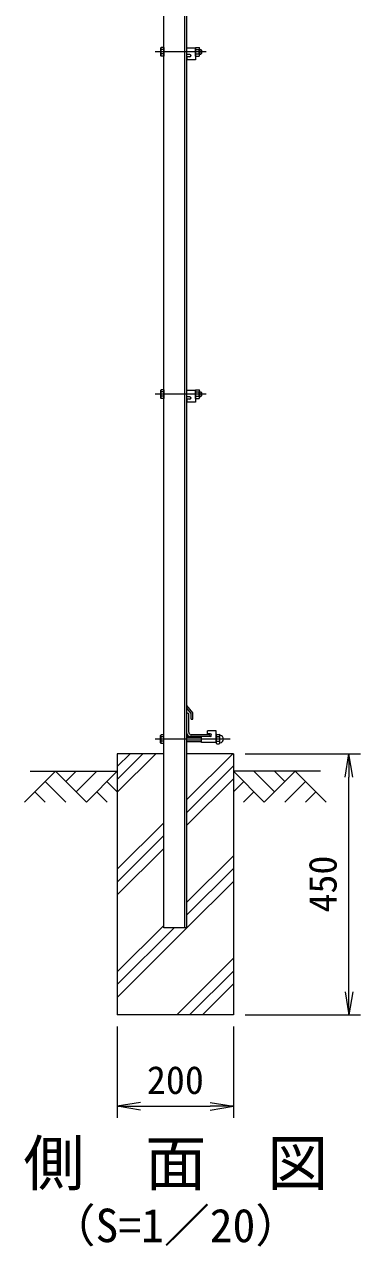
# Model space of a CAD drawing. Units: millimetres, scale not verified. Extents: x -4200 to 4200, y -2970 to 2970.
# Drawn here: x -50 to 529, y -855 to 1251 of the extents above; entities that cross this region are included whole.
import ezdxf
from ezdxf.enums import TextEntityAlignment as Align

# ---------------------------------------------------------------- set-up
doc = ezdxf.new("R2010")
doc.units = ezdxf.units.MM
doc.header["$LTSCALE"] = 20
doc.linetypes.add('USER1', pattern=[50.8, 31.75, -6.35, 6.35, -6.35])
for name, color, linetype, lineweight in [('0-0_D-STR1', 1, 'Continuous', 18), ('0-1_D-BMK', 2, 'USER1', 13), ('0-2_D-STR-DIM', 7, 'Continuous', 9), ('0-3_D-STR3', 3, 'Continuous', 13), ('0-4_D-BGD', 7, 'Continuous', 9), ('0-5_D-STR4', 7, 'Continuous', 9), ('0-6_D-DCR-HCH', 7, 'Continuous', 9), ('0-8_0', 7, 'Continuous', 9)]:
    doc.layers.add(name, color=color, linetype=linetype, lineweight=lineweight)
doc.layers.add('0-9_D-TTL-TXT', color=7, linetype='Continuous')
doc.styles.add('ＭＳ ゴシック', font='')
doc.styles.get('ＭＳ ゴシック').set_extended_font_data('MS Gothic')

# ---------------------------------------------------------------- blocks, each defined once
blk = doc.blocks.new('_Open')
at = {"layer": '0-8_0'}
blk.add_line((-20, 3.33), (0, 0), dxfattribs=at)
blk.add_lwpolyline([(-20, -3.33), (0, 0), (-20, 0)], dxfattribs=at)

msp = doc.modelspace()

# ---------------------------------------------------------------- linework, layer by layer
at = {"layer": '0-0_D-STR1'}
for p, q in [((190.32, -306.02), (190.32, 1862.85)), ((226.82, -306.02), (226.82, 1854.76)), ((230.32, -306.02), (230.32, 1853.98)), ((240.32, 64.71), (230.32, 77.21)), ((231.32, 63.98), (230.32, 63.98)), ((230.32, 28.98), (230.32, 63.98)), ((237.32, 53.71), (237.32, 63.59)), ((240.32, 53.71), (240.32, 64.71)), ((233.32, 31.48), (233.32, 61.98)), ((237.32, 53.71), (240.32, 53.71)), ((270.32, 23.98), (235.32, 23.98)), ((268.32, 26.98), (237.82, 26.98)), ((270.32, 24.98), (270.32, 23.98)), ((230.32, -306.02), (190.32, -306.02))]:
    msp.add_line(p, q, dxfattribs=at)
msp.add_lwpolyline([(237.32, 63.59), (230.32, 72.64), (230.32, 77.21)], dxfattribs=at)
for centre, radius, start, end in [((231.32, 61.98), 2, 0, 90), ((235.32, 28.98), 5, 180, 270), ((237.82, 31.48), 4.5, 180, 270), ((268.32, 24.98), 2, 0, 90)]:
    msp.add_arc(centre, radius, start, end, dxfattribs=at)
at = {"layer": '0-1_D-BMK'}
for p, q in [((263.32, 1203.98), (175.32, 1203.98)), ((263.32, 613.98), (175.32, 613.98)), ((304.55, 19.48), (175.32, 19.48))]:
    msp.add_line(p, q, dxfattribs=at)
at = {"layer": '0-2_D-STR-DIM'}
for p, q in [((330.32, -6.02), (529.33, -6.02)), ((509.33, -416.02), (509.33, -46.02)), ((330.32, -456.02), (529.33, -456.02)), ((110.32, -476.02), (110.32, -633.34)), ((310.32, -476.02), (310.32, -633.34)), ((150.32, -613.34), (270.32, -613.34))]:
    msp.add_line(p, q, dxfattribs=at)
at = {"layer": '0-3_D-STR3'}
for p, q in [((185.02, 1210.28), (185.72, 1211.49)), ((185.02, 1210.28), (185.02, 1197.68)), ((190.32, 1211.49), (185.72, 1211.49)), ((190.32, 1207.73), (185.72, 1207.73)), ((190.32, 1211.49), (190.32, 1196.47)), ((245.32, 1209.98), (230.32, 1209.98)), ((245.32, 1211.49), (251.1, 1211.49)), ((245.32, 1196.47), (245.32, 1211.49)), ((245.32, 1209.98), (245.32, 1189.98)), ((245.32, 1207.73), (251.1, 1207.73)), ((251.1, 1211.49), (251.82, 1210.23)), ((251.82, 1197.73), (251.82, 1210.23)), ((251.82, 1207.98), (254.12, 1207.98)), ((254.12, 1207.98), (255.32, 1206.78)), ((254.12, 1207.98), (254.12, 1199.98)), ((254.12, 1199.98), (255.32, 1201.18)), ((255.32, 1206.78), (255.32, 1201.18)), ((185.02, 1197.68), (185.72, 1196.47)), ((190.32, 1200.23), (185.72, 1200.23)), ((190.32, 1196.47), (185.72, 1196.47)), ((235.07, 1199.48), (230.32, 1199.48)), ((230.32, 1194.98), (230.32, 1189.98)), ((235.07, 1194.98), (230.32, 1194.98)), ((245.32, 1189.98), (230.32, 1189.98)), ((245.32, 1200.23), (251.1, 1200.23)), ((245.32, 1196.47), (251.1, 1196.47)), ((251.1, 1196.47), (251.82, 1197.73)), ((251.82, 1199.98), (254.12, 1199.98)), ((185.02, 620.28), (185.72, 621.49)), ((185.02, 620.28), (185.02, 607.68)), ((190.32, 621.49), (185.72, 621.49)), ((190.32, 617.73), (185.72, 617.73)), ((190.32, 621.49), (190.32, 606.47)), ((245.32, 619.98), (230.32, 619.98)), ((245.32, 606.47), (245.32, 621.49)), ((245.32, 619.98), (245.32, 599.98)), ((245.32, 617.73), (251.1, 617.73)), ((251.82, 607.73), (251.82, 620.23)), ((251.82, 617.98), (254.12, 617.98)), ((254.12, 617.98), (255.32, 616.78)), ((255.32, 616.78), (255.32, 611.18)), ((185.02, 607.68), (185.72, 606.47)), ((190.32, 610.23), (185.72, 610.23)), ((190.32, 606.47), (185.72, 606.47)), ((235.07, 609.48), (230.32, 609.48)), ((235.07, 604.98), (230.32, 604.98)), ((230.32, 604.98), (230.32, 599.98)), ((245.32, 599.98), (230.32, 599.98)), ((245.32, 610.23), (251.1, 610.23)), ((251.82, 609.98), (254.12, 609.98)), ((185.02, 25.78), (185.72, 26.99)), ((185.02, 13.18), (185.02, 25.78)), ((190.32, 26.99), (185.72, 26.99)), ((190.32, 23.23), (185.72, 23.23)), ((190.32, 11.97), (190.32, 26.99)), ((230.32, 23.48), (255.57, 23.48)), ((230.32, 22.73), (255.57, 22.73)), ((270.32, 23.98), (255.57, 23.98)), ((255.57, 13.48), (255.57, 23.98)), ((280.57, 33.48), (265.57, 33.48)), ((265.57, 28.48), (265.57, 33.48)), ((270.32, 28.48), (265.57, 28.48)), ((280.57, 13.48), (280.57, 33.48)), ((280.57, 13.25), (280.57, 25.59)), ((280.57, 13.25), (280.57, 25.59)), ((281.57, 27.58), (286.07, 27.58)), ((286.07, 23.53), (281.57, 23.53)), ((287.07, 13.25), (287.07, 25.59)), ((287.07, 13.25), (287.07, 25.59)), ((185.02, 13.18), (185.72, 11.97)), ((190.32, 15.73), (185.72, 15.73)), ((190.32, 11.97), (185.72, 11.97)), ((230.32, 16.23), (255.57, 16.23)), ((230.32, 15.48), (255.57, 15.48)), ((280.57, 13.48), (255.57, 13.48)), ((286.07, 15.43), (281.57, 15.43)), ((281.57, 11.38), (286.07, 11.38))]:
    msp.add_line(p, q, dxfattribs=at)
for points in [[(245.32, 621.49), (251.1, 621.49), (251.82, 620.23)], [(254.12, 617.98), (254.12, 609.98), (255.32, 611.18)], [(245.32, 606.47), (251.1, 606.47), (251.82, 607.73)]]:
    msp.add_lwpolyline(points, dxfattribs=at)
for centre, radius, start, end in [((188.46, 1209.61), 3.32, 145.61585, 214.38415), ((197.56, 1203.98), 12.42, 162.4121, 197.5879), ((248.35, 1209.61), 3.32, 325.61586, 34.38414), ((239.26, 1203.98), 12.42, 342.4121, 17.5879), ((188.46, 1198.35), 3.32, 145.61585, 214.38415), ((235.07, 1197.23), 2.25, 270, 90), ((248.35, 1198.35), 3.32, 325.61585, 34.38416), ((188.46, 619.61), 3.32, 145.61585, 214.38415), ((197.56, 613.98), 12.42, 162.4121, 197.5879), ((248.35, 619.61), 3.32, 325.61586, 34.38414), ((239.26, 613.98), 12.42, 342.4121, 17.5879), ((188.46, 608.35), 3.32, 145.61585, 214.38415), ((235.07, 607.23), 2.25, 270, 90), ((248.35, 608.35), 3.32, 325.61585, 34.38416), ((188.46, 25.11), 3.32, 145.61585, 214.38415), ((197.56, 19.48), 12.42, 162.4121, 197.5879), ((270.32, 26.23), 2.25, 270, 90), ((283.12, 25.55), 2.55, 127.42505, 232.57495), ((289.27, 19.48), 8.7, 152.26063, 207.73937), ((284.52, 25.55), 2.55, 307.42505, 52.57495), ((278.37, 19.48), 8.7, 332.26063, 27.73937), ((287.44, 26.42), 0.5, 196.57981, 262.83194), ((286.57, 19.48), 6.5, 277.16806, 82.83194), ((188.46, 13.85), 3.32, 145.61585, 214.38415), ((283.11, 13.4), 2.54, 127.21089, 232.78911), ((284.53, 13.4), 2.54, 307.21089, 52.78911), ((287.44, 12.53), 0.5, 97.16806, 170.16084)]:
    msp.add_arc(centre, radius, start, end, dxfattribs=at)
at = {"layer": '0-4_D-BGD'}
for p, q in [((-39.68, -36.02), (110.32, -36.02)), ((460.32, -36.02), (310.32, -36.02))]:
    msp.add_line(p, q, dxfattribs=at)
at = {"layer": '0-5_D-STR4'}
for p, q in [((110.32, -6.02), (110.32, -456.02)), ((190.32, -6.02), (110.32, -6.02)), ((310.32, -6.02), (230.32, -6.02)), ((310.32, -6.02), (310.32, -456.02)), ((310.32, -456.02), (110.32, -456.02))]:
    msp.add_line(p, q, dxfattribs=at)
at = {"layer": '0-6_D-DCR-HCH'}
for p, q in [((110.32, -72.29), (176.59, -6.02)), ((110.32, -50.2), (154.5, -6.02)), ((110.32, -28.1), (132.4, -6.02)), ((230.32, -84.88), (309.18, -6.02)), ((3.9, -36.02), (-49.32, -89.23)), ((3.9, -36.02), (57.11, -89.23)), ((21.63, -53.76), (39.37, -36.02)), ((39.37, -71.5), (74.85, -36.02)), ((57.11, -89.23), (110.32, -36.02)), ((230.32, -106.97), (310.32, -26.97)), ((363.53, -89.23), (310.32, -36.02)), ((381.27, -71.5), (345.8, -36.02)), ((416.74, -36.02), (363.53, -89.23)), ((399.1, -53.85), (381.27, -36.02)), ((416.74, -36.02), (469.96, -89.23)), ((-13.84, -53.76), (21.8, -89.23)), ((92.58, -53.76), (110.32, -71.41)), ((230.32, -129.07), (310.32, -49.07)), ((328.06, -53.76), (310.32, -71.41)), ((434.48, -53.76), (398.84, -89.23)), ((-31.58, -71.5), (-13.76, -89.23)), ((74.85, -71.5), (92.66, -89.23)), ((345.8, -71.5), (327.98, -89.23)), ((452.22, -71.5), (434.4, -89.23)), ((110.32, -204.88), (190.32, -124.88)), ((110.32, -226.97), (190.32, -146.97)), ((110.32, -249.07), (190.32, -169.07)), ((230.32, -261.65), (310.32, -181.65)), ((230.32, -283.75), (310.32, -203.75)), ((230.32, -305.85), (310.32, -225.85)), ((110.32, -381.65), (190.32, -301.65)), ((110.32, -425.85), (230.15, -306.02)), ((110.32, -403.75), (208.05, -306.02)), ((212.73, -456.02), (310.32, -358.43)), ((234.83, -456.02), (310.32, -380.53)), ((256.92, -456.02), (310.32, -402.62))]:
    msp.add_line(p, q, dxfattribs=at)

# ---------------------------------------------------------------- block references
at = {"layer": '0-2_D-STR-DIM', "xscale": 2, "yscale": 2}
for p, rotation in [((509.33, -6.02), 90), ((509.33, -456.02), 270), ((110.32, -613.34), 180)]:
    msp.add_blockref('_Open', p, dxfattribs=dict(at, rotation=rotation))
msp.add_blockref('_Open', (310.32, -613.34), dxfattribs=at)

# ---------------------------------------------------------------- texts
at = {"layer": '0-2_D-STR-DIM', "style": 'ＭＳ ゴシック'}
msp.add_text('450', height=48.09, rotation=90, dxfattribs=at).set_placement((502.59, -279.52), align=Align.BOTTOM_LEFT)
msp.add_text('200', height=48.09, dxfattribs=at).set_placement((161.32, -606.59), align=Align.BOTTOM_LEFT)
at = {"layer": '0-9_D-TTL-TXT', "style": 'ＭＳ ゴシック'}
for s, height, p in [('側\u3000面\u3000図', 76.98, (-51.44, -772.96)), ('（S=1／20）', 57.77, (-5.95, -864.94))]:
    msp.add_text(s, height=height, dxfattribs=at).set_placement(p, align=Align.BOTTOM_LEFT)

doc.saveas('drawing.dxf')
